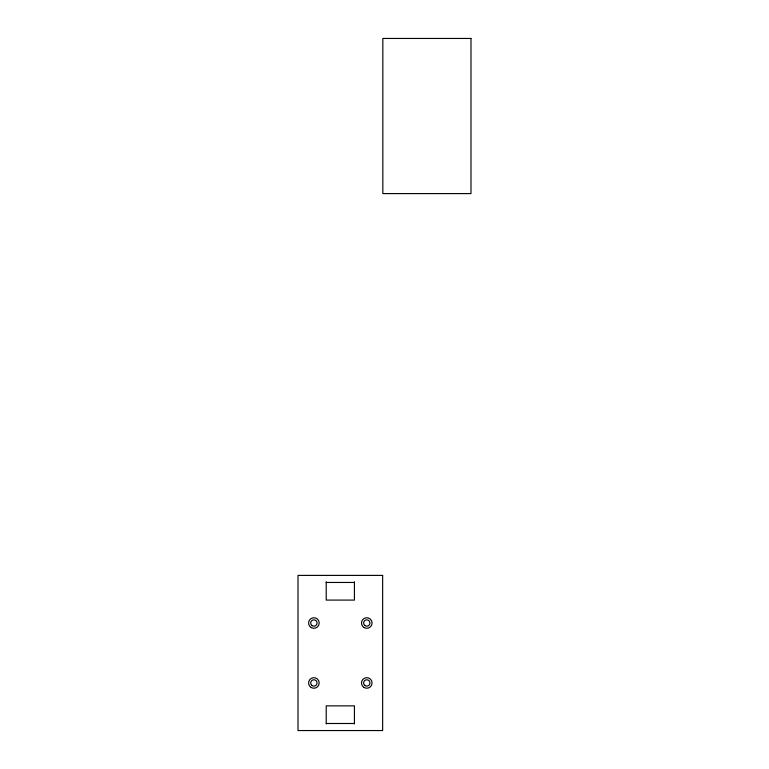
<?xml version="1.0" encoding="UTF-8"?>
<svg xmlns="http://www.w3.org/2000/svg" width="769" height="769" viewBox="0 0 769 769"><rect width="100%" height="100%" fill="white"/><g stroke="black" fill="none" stroke-linecap="round" stroke-linejoin="round"><path stroke-width="1.15" d="M326.219 582.46L354.432 582.46M326.219 723.494L354.432 723.494M354.432 581.739L354.432 600.089L326.219 600.089L326.219 581.739M354.432 723.917L354.432 705.865L326.219 705.865L326.219 723.917M470.984 38.45L382.837 38.45L382.837 193.596L470.984 193.596L470.984 38.45M382.635 575.404L298.016 575.404L298.016 730.55L382.635 730.55L382.635 575.404M364.122 627.6A5.287 5.287 0 0 0 372.061 623.015A5.287 5.287 0 0 0 364.122 618.439A5.287 5.287 0 0 0 364.122 627.6M364.698 625.408A3.172 3.172 0 0 0 369.889 623.601A3.172 3.172 0 0 0 365.727 620.016A3.172 3.172 0 0 0 364.698 625.408M364.122 687.534A5.287 5.287 0 0 0 372.061 682.959A5.287 5.287 0 0 0 364.122 678.373A5.287 5.287 0 0 0 364.122 687.534M364.698 685.352A3.172 3.172 0 0 0 369.889 683.545A3.172 3.172 0 0 0 365.727 679.95A3.172 3.172 0 0 0 364.698 685.352M311.234 627.6A5.287 5.287 0 0 0 319.173 623.015A5.287 5.287 0 0 0 311.234 618.439A5.287 5.287 0 0 0 311.234 627.6M311.801 625.408A3.172 3.172 0 0 0 317.001 623.601A3.172 3.172 0 0 0 312.839 620.016A3.172 3.172 0 0 0 311.801 625.408M311.234 687.534A5.287 5.287 0 0 0 319.173 682.959A5.287 5.287 0 0 0 311.234 678.373A5.287 5.287 0 0 0 311.234 687.534M311.801 685.352A3.172 3.172 0 0 0 317.001 683.545A3.172 3.172 0 0 0 312.839 679.95A3.172 3.172 0 0 0 311.801 685.352"/></g></svg>
